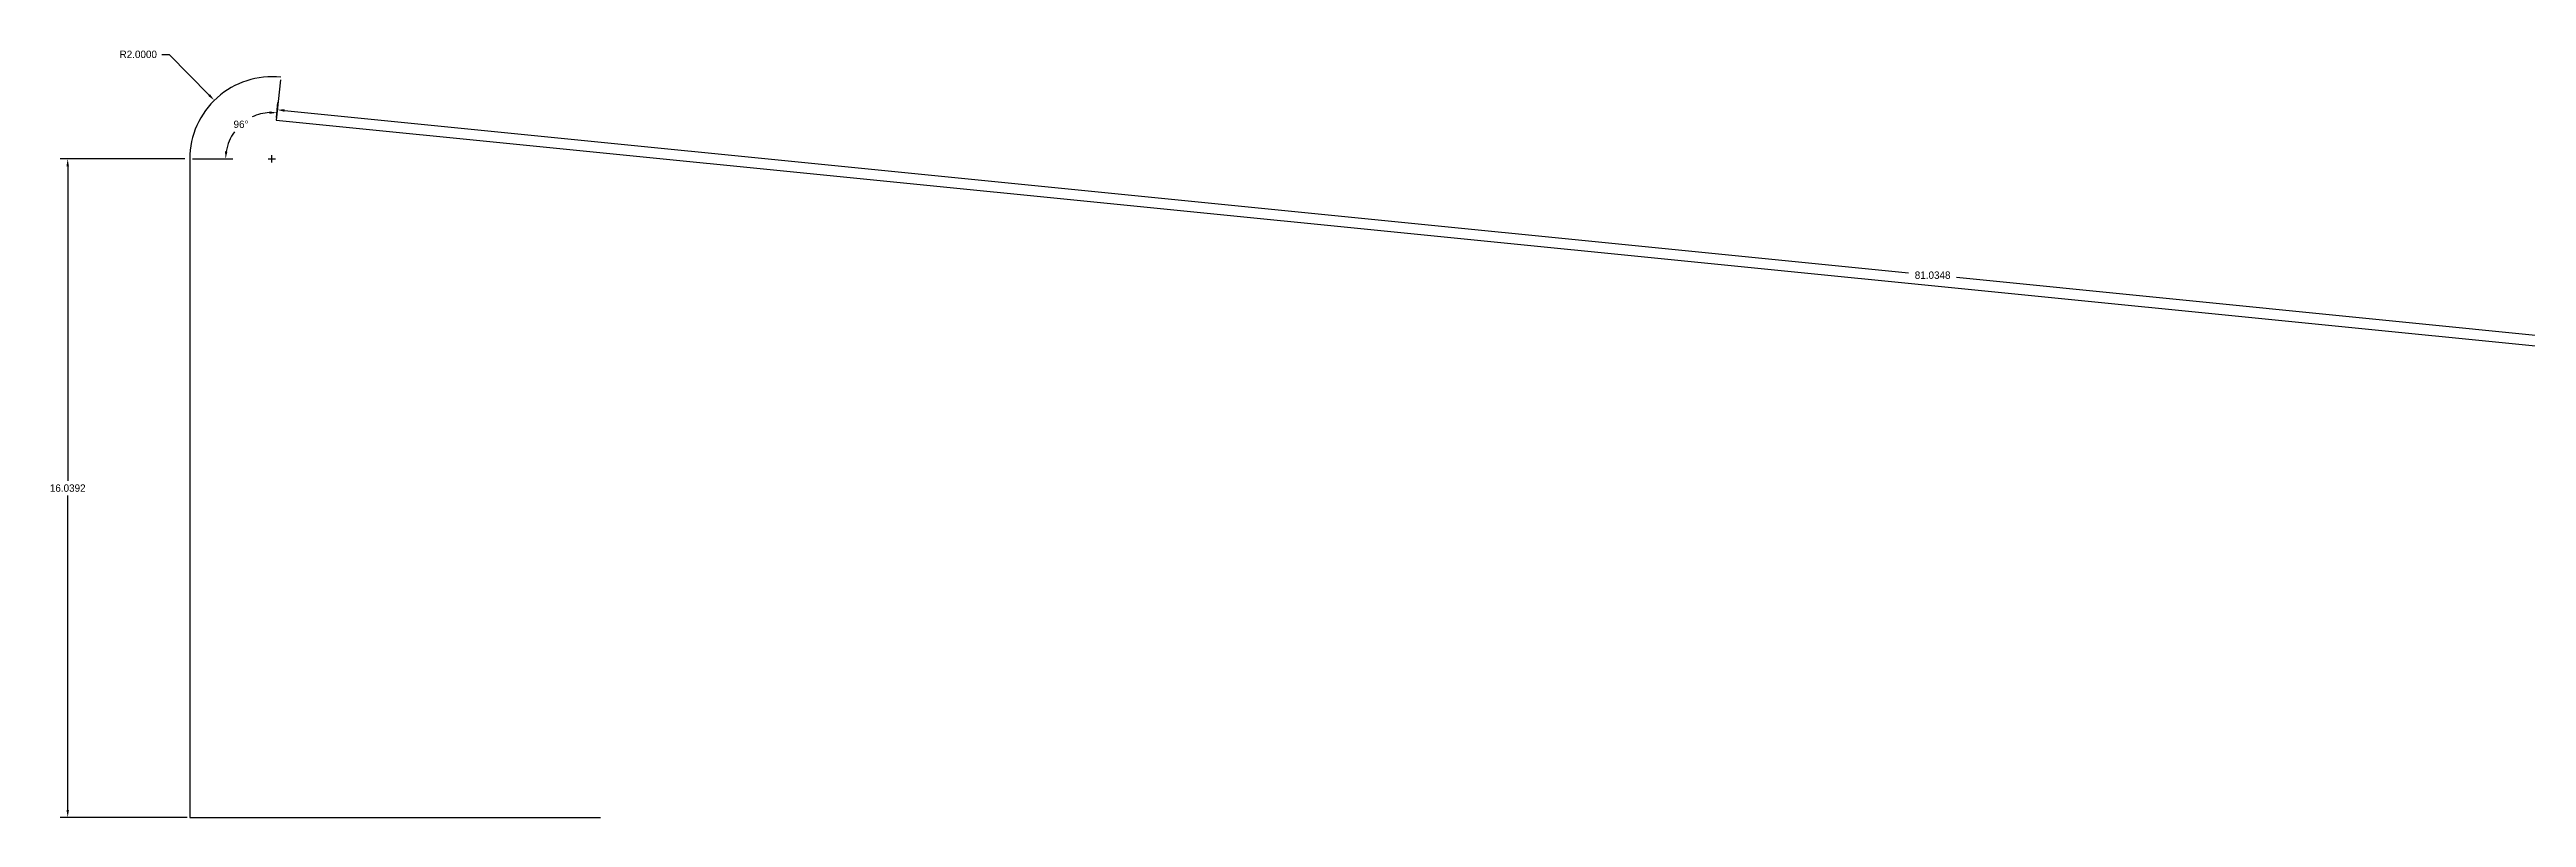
# Model space of a CAD drawing. Extents: x -16 to 223, y 168 to 377.
# Drawn here: x 63.8 to 124.1, y 168.9 to 187.6 of the extents above; entities that cross this region are included whole.
import ezdxf

# ---------------------------------------------------------------- set-up
doc = ezdxf.new("R2010")
doc.units = 0
doc.header["$MEASUREMENT"] = 0
doc.dimstyles.get("Standard").update_dxf_attribs({"dimtxt": 0.18, "dimasz": 0.18, "dimexe": 0.18, "dimexo": 0.0625, "dimgap": 0.09, "dimtad": 0, "dimtih": 1, "dimtoh": 1, "dimdec": 4, "dimzin": 0, "dimdsep": 46, "dimtxsty": 'Standard', "dimcen": 0.09, "dimadec": 0, "dimazin": 0, "dimtfac": 1, "dimtdec": 4, "dimtofl": 0, "dimtmove": 0, "dimatfit": 3, "dimfxl": 1, "dimtolj": 1, "dimtzin": 0, "dimarcsym": 0})

# ---------------------------------------------------------------- blocks, each defined once
blk = doc.blocks.new('*D17')
at = {"color": 0, "linetype": 'Continuous', "lineweight": -2, "transparency": 16777216}
for p, q in [((69.41, 186.911), (69.305, 185.927)), ((67.266, 184.984), (68.255, 184.984))]:
    blk.add_line(p, q, dxfattribs=at)
for start, end in [(93.03491, 115.39948), (144.24707, 170.85023)]:
    blk.add_arc((69.204, 184.984), 1.128, start, end, dxfattribs=at)
at = {"color": 0, "linetype": 'Continuous', "transparency": 16777216}
for points in [[(69.145, 186.141), (69.143, 186.081), (69.324, 186.106)], [(68.12, 185.161), (68.06, 185.166), (68.075, 184.984)]]:
    blk.add_solid(points, dxfattribs=at)
at = {"layer": 'Defpoints', "color": 0, "linetype": 'Continuous', "transparency": 16777216}
for p in [(69.417, 186.973), (68.71, 185.999), (67.204, 184.984), (69.204, 184.984)]:
    blk.add_point(p, dxfattribs=at)
at = {"color": 0, "linetype": 'Continuous', "transparency": 16777216, "insert": (68.45, 185.824), "char_height": 0.18, "attachment_point": 5}
blk.add_mtext('\\A1;96°', dxfattribs=at)
blk = doc.blocks.new('*D18')
at = {"color": 0, "linetype": 'Continuous', "lineweight": -2, "transparency": 16777216}
for p, q in [((66.518, 187.528), (66.698, 187.528)), ((66.698, 187.528), (67.674, 186.537)), ((69.114, 184.984), (69.294, 184.984)), ((69.204, 184.894), (69.204, 185.074))]:
    blk.add_line(p, q, dxfattribs=at)
at = {"color": 0, "linetype": 'Continuous', "transparency": 16777216}
blk.add_solid([(67.695, 186.558), (67.652, 186.516), (67.8, 186.409)], dxfattribs=at)
at = {"layer": 'Defpoints', "color": 0, "linetype": 'Continuous', "transparency": 16777216}
for p in [(67.8, 186.409), (69.204, 184.984)]:
    blk.add_point(p, dxfattribs=at)
at = {"color": 0, "linetype": 'Continuous', "transparency": 16777216, "insert": (65.948, 187.528), "char_height": 0.18, "attachment_point": 5}
blk.add_mtext('\\A1;R2.0000', dxfattribs=at)
blk = doc.blocks.new('*D22')
at = {"color": 0, "linetype": 'Continuous', "lineweight": -2, "transparency": 16777216}
for p, q in [((67.079, 184.984), (64.05, 184.984)), ((64.23, 184.804), (64.23, 177.145)), ((64.23, 169.125), (64.23, 176.785)), ((67.141, 168.945), (64.05, 168.945))]:
    blk.add_line(p, q, dxfattribs=at)
at = {"color": 0, "linetype": 'Continuous', "transparency": 16777216}
for points in [[(64.2, 184.804), (64.26, 184.804), (64.23, 184.984)], [(64.2, 169.125), (64.26, 169.125), (64.23, 168.945)]]:
    blk.add_solid(points, dxfattribs=at)
at = {"layer": 'Defpoints', "color": 0, "linetype": 'Continuous', "transparency": 16777216}
for p in [(67.141, 184.984), (64.23, 168.945), (67.204, 168.945)]:
    blk.add_point(p, dxfattribs=at)
at = {"color": 0, "linetype": 'Continuous', "transparency": 16777216, "insert": (64.23, 176.965), "char_height": 0.18, "attachment_point": 5}
blk.add_mtext('\\A1;16.0392', dxfattribs=at)
blk = doc.blocks.new('*D27')
at = {"color": 0, "linetype": 'Continuous', "lineweight": -2, "transparency": 16777216}
for p, q in [((69.311, 185.989), (69.348, 186.358)), ((69.509, 186.161), (109.061, 182.209)), ((149.784, 178.139), (110.231, 182.092)), ((149.944, 177.932), (149.981, 178.3))]:
    blk.add_line(p, q, dxfattribs=at)
at = {"color": 0, "linetype": 'Continuous', "transparency": 16777216}
for points in [[(69.512, 186.191), (69.506, 186.131), (69.33, 186.179)], [(149.787, 178.169), (149.781, 178.109), (149.963, 178.121)]]:
    blk.add_solid(points, dxfattribs=at)
at = {"layer": 'Defpoints', "color": 0, "linetype": 'Continuous', "transparency": 16777216}
for p in [(69.305, 185.927), (149.963, 178.121), (149.938, 177.87)]:
    blk.add_point(p, dxfattribs=at)
at = {"color": 0, "linetype": 'Continuous', "transparency": 16777216, "insert": (109.646, 182.15), "char_height": 0.18, "attachment_point": 5}
blk.add_mtext('\\A1;81.0348', dxfattribs=at)

msp = doc.modelspace()

# ---------------------------------------------------------------- linework, layer by layer
at = {"linetype": 'Continuous'}
for p, q in [((69.30472, 185.92722), (149.93793, 177.86962)), ((67.2037, 184.98426), (67.2037, 168.94504)), ((67.2037, 168.94504), (77.2037, 168.94504))]:
    msp.add_line(p, q, dxfattribs=at)
msp.add_arc((69.2037, 184.98426), 2, 83.8851369, 180, dxfattribs=at)

# ---------------------------------------------------------------- dimensions: what is measured, and where the dimension line sits
dim = msp.add_radius_dim(center=(69.2037, 184.98426), mpoint=(67.80016, 186.40907), dimstyle='Standard', dxfattribs=at)
dim.commit()
dim.dimension.update_dxf_attribs({"geometry": '*D18', "text_midpoint": (65.94839, 187.52753), "dimtype": 164})
dim = msp.add_angular_dim_3p(base=(68.71042, 185.99908), center=(69.2037, 184.98426), p1=(69.41675, 186.97288), p2=(67.2037, 184.98426), dimstyle='Standard', dxfattribs=at)
dim.commit()
dim.dimension.update_dxf_attribs({"geometry": '*D17', "text_midpoint": (68.44953, 185.82355)})
dim = msp.add_aligned_dim(p1=(69.30472, 185.92722), p2=(149.93793, 177.86962), distance=0.25296, dimstyle='Standard', dxfattribs=at)
dim.commit()
dim.dimension.update_dxf_attribs({"geometry": '*D27', "text_midpoint": (109.64648, 182.15013)})
dim = msp.add_linear_dim(base=(64.23032, 168.94504), p1=(67.1412, 184.98426), p2=(67.2037, 168.94504), angle=90, dimstyle='Standard', dxfattribs=at)
dim.commit()
dim.dimension.update_dxf_attribs({"geometry": '*D22', "text_midpoint": (64.23032, 176.96465)})

doc.saveas('drawing.dxf')
